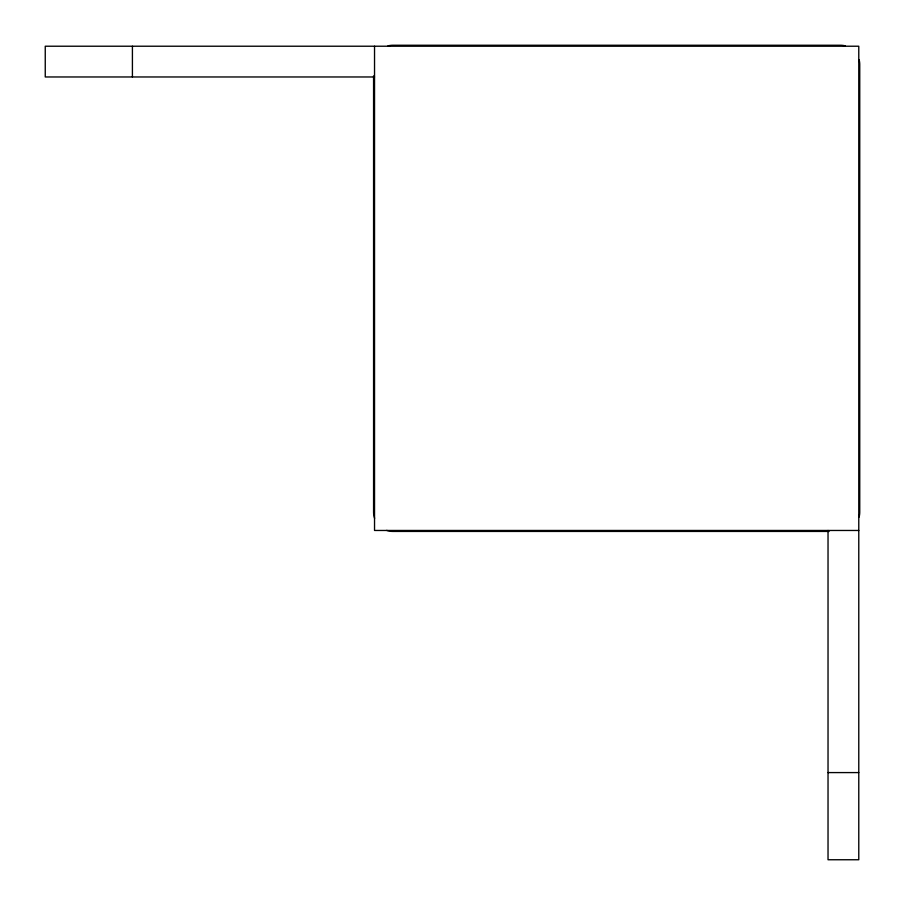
<?xml version="1.0" encoding="UTF-8"?>
<svg xmlns="http://www.w3.org/2000/svg" width="905" height="905" viewBox="0 0 905 905"><rect width="100%" height="100%" fill="white"/><g stroke="black" fill="none" stroke-linecap="round" stroke-linejoin="round"><path stroke-width="1.36" d="M374.534 76.97L45.25 76.97L45.25 46.223L858.777 46.223L858.777 859.75L828.03 859.75L828.03 530.466M858.777 530.466L374.534 530.466L374.534 46.223M829.093 531.427L392.94 531.427A19.367 19.367 0 0 1 386.684 530.398M828.03 772.587L858.777 772.587M373.573 75.907L373.573 512.06A19.367 19.367 0 0 0 374.602 518.316M132.413 46.223L132.413 76.97M859.094 517.072A19.367 19.367 0 0 0 859.75 512.06L859.75 64.617A19.367 19.367 0 0 0 859.094 59.606M845.394 45.906A19.367 19.367 0 0 0 840.383 45.25L392.94 45.25A19.367 19.367 0 0 0 387.928 45.906"/></g></svg>
